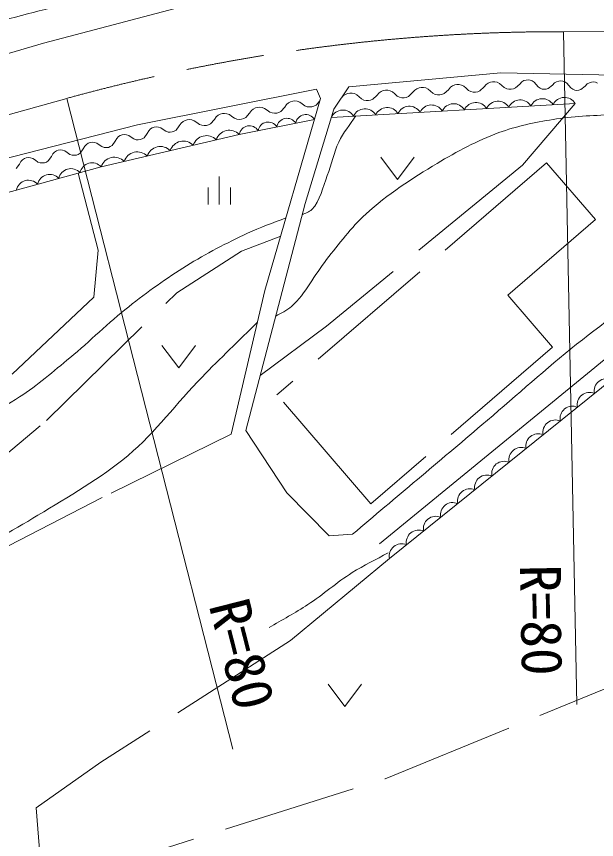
# Model space of a CAD drawing. Units: millimetres, scale not verified. Extents: x 40000 to 680000, y 20000 to 380000.
# Drawn here: x 173255 to 199259, y 265755 to 302634 of the extents above; entities that cross this region are included whole.
import ezdxf
from ezdxf.enums import TextEntityAlignment as Align

# ---------------------------------------------------------------- set-up
doc = ezdxf.new("R2010")
doc.units = ezdxf.units.MM
doc.header["$LTSCALE"] = 1000
doc.linetypes.add('CHAIN', pattern=[18.5, 12, -1.5, 3.5, -1.5])
doc.linetypes.add('DASHED', pattern=[7.5, 6, -1.5])
for name, color, linetype, lineweight in [('M-BGD', 7, 'Continuous', 13), ('M-BGD-EXST', 7, 'Continuous', 13), ('M-BMK', 2, 'CHAIN', 13), ('M-STR-HTXT', 7, 'Continuous', 13)]:
    doc.layers.add(name, color=color, linetype=linetype, lineweight=lineweight)
doc.styles.add('ＭＳ ゴシック', font='')
doc.styles.get('ＭＳ ゴシック').set_extended_font_data('MS Gothic')

msp = doc.modelspace()

# ---------------------------------------------------------------- linework, layer by layer
at = {"layer": 'M-BGD'}
for p, q in [((174469, 301442), (181789, 303376)), ((164655, 298570), (174469, 301442)), ((188161, 299482), (194970, 300109)), ((194970, 300109), (211231, 299778)), ((187487, 298483), (188161, 299482)), ((192708, 299460), (192804, 299525)), ((192804, 299525), (192901, 299564)), ((192901, 299564), (193001, 299582)), ((193001, 299582), (193102, 299580)), ((193102, 299580), (193204, 299557)), ((193204, 299557), (193309, 299508)), ((193309, 299508), (193417, 299414)), ((194029, 299303), (194217, 299478)), ((194217, 299478), (194309, 299587)), ((194309, 299587), (194404, 299652)), ((194404, 299652), (194502, 299691)), ((194502, 299691), (194601, 299709)), ((194601, 299709), (194702, 299707)), ((194702, 299707), (194804, 299684)), ((194804, 299684), (194909, 299635)), ((194909, 299635), (195017, 299541)), ((195017, 299541), (195125, 299448)), ((195630, 299430), (195817, 299605)), ((195817, 299605), (195912, 299704)), ((195912, 299704), (196005, 299758)), ((196005, 299758), (196098, 299786)), ((196098, 299786), (196190, 299793)), ((196190, 299793), (196281, 299780)), ((196281, 299780), (196372, 299746)), ((196372, 299746), (196461, 299686)), ((196461, 299686), (196550, 299581)), ((196550, 299581), (196638, 299477)), ((196638, 299477), (196728, 299416)), ((197094, 299404), (197282, 299558)), ((197282, 299558), (197377, 299656)), ((197377, 299656), (197471, 299711)), ((197471, 299711), (197563, 299739)), ((197563, 299739), (197655, 299746)), ((197655, 299746), (197746, 299733)), ((197746, 299733), (197837, 299699)), ((197837, 299699), (197926, 299639)), ((197926, 299639), (198015, 299534)), ((198015, 299534), (198103, 299429)), ((198559, 299357), (198747, 299510)), ((198747, 299510), (198842, 299609)), ((198842, 299609), (198936, 299664)), ((198936, 299664), (199028, 299692)), ((199028, 299692), (199120, 299698)), ((199120, 299698), (199211, 299686)), ((199211, 299686), (199302, 299652)), ((178675, 297771), (186710, 299374)), ((186710, 299374), (186884, 298956)), ((187907, 299079), (188003, 299144)), ((188003, 299144), (188100, 299183)), ((188100, 299183), (188200, 299200)), ((188200, 299200), (188300, 299199)), ((188300, 299199), (188403, 299176)), ((188403, 299176), (188507, 299126)), ((188507, 299126), (188615, 299033)), ((189228, 298922), (189416, 299096)), ((189416, 299096), (189508, 299206)), ((189508, 299206), (189603, 299271)), ((189603, 299271), (189701, 299310)), ((189701, 299310), (189800, 299328)), ((189800, 299328), (189901, 299326)), ((189901, 299326), (190003, 299303)), ((190003, 299303), (190108, 299253)), ((190108, 299253), (190216, 299160)), ((190216, 299160), (190324, 299067)), ((190829, 299049), (191016, 299224)), ((191016, 299224), (191108, 299333)), ((191108, 299333), (191203, 299398)), ((191203, 299398), (191301, 299437)), ((191301, 299437), (191400, 299455)), ((191400, 299455), (191501, 299453)), ((191501, 299453), (191604, 299430)), ((191604, 299430), (191708, 299381)), ((191708, 299381), (191816, 299287)), ((191816, 299287), (191924, 299194)), ((191924, 299194), (192029, 299144)), ((192029, 299144), (192131, 299121)), ((192131, 299121), (192232, 299120)), ((192232, 299120), (192331, 299137)), ((192331, 299137), (192429, 299176)), ((192429, 299176), (192616, 299351)), ((192616, 299351), (192708, 299460)), ((193417, 299414), (193525, 299321)), ((193525, 299321), (193629, 299271)), ((193629, 299271), (193732, 299248)), ((193732, 299248), (193833, 299247)), ((193833, 299247), (193932, 299264)), ((193932, 299264), (194029, 299303)), ((195125, 299448), (195230, 299398)), ((195230, 299398), (195332, 299376)), ((195332, 299376), (195433, 299374)), ((195433, 299374), (195532, 299391)), ((195532, 299391), (195630, 299430)), ((196728, 299416), (196818, 299382)), ((196818, 299382), (196910, 299370)), ((196910, 299370), (197001, 299376)), ((197001, 299376), (197094, 299404)), ((198103, 299429), (198193, 299369)), ((198193, 299369), (198283, 299335)), ((198283, 299335), (198375, 299322)), ((198375, 299322), (198466, 299329)), ((198466, 299329), (198559, 299357)), ((186884, 298956), (184396, 290355)), ((185360, 298692), (185448, 298766)), ((185448, 298766), (185541, 298813)), ((185541, 298813), (185638, 298841)), ((185638, 298841), (185738, 298848)), ((185738, 298848), (185842, 298835)), ((185842, 298835), (185951, 298796)), ((185951, 298796), (186067, 298713)), ((186685, 298661), (186854, 298852)), ((187374, 298113), (198304, 298735)), ((187815, 298969), (187907, 299079)), ((188615, 299033), (188724, 298939)), ((188724, 298939), (188828, 298890)), ((188828, 298890), (188931, 298867)), ((188931, 298867), (189031, 298865)), ((189031, 298865), (189131, 298883)), ((189131, 298883), (189228, 298922)), ((190324, 299067), (190429, 299017)), ((190429, 299017), (190531, 298994)), ((190531, 298994), (190632, 298992)), ((190632, 298992), (190731, 299010)), ((190731, 299010), (190829, 299049)), ((183704, 298295), (183785, 298413)), ((183785, 298413), (183873, 298487)), ((183873, 298487), (183966, 298535)), ((183966, 298535), (184063, 298562)), ((184063, 298562), (184163, 298570)), ((184163, 298570), (184267, 298557)), ((184267, 298557), (184375, 298517)), ((184375, 298517), (184491, 298435)), ((184491, 298435), (184608, 298352)), ((185017, 298334), (185110, 298382)), ((185110, 298382), (185279, 298574)), ((185279, 298574), (185360, 298692)), ((186067, 298713), (186183, 298630)), ((186183, 298630), (186291, 298591)), ((186191, 294259), (187487, 298483)), ((186291, 298591), (186395, 298578)), ((186395, 298578), (186495, 298586)), ((186495, 298586), (186592, 298613)), ((186592, 298613), (186685, 298661)), ((180816, 297978), (180912, 298005)), ((180912, 298005), (181013, 298013)), ((181013, 298013), (181116, 298000)), ((181116, 298000), (181225, 297960)), ((181959, 297825), (182129, 298017)), ((182129, 298017), (182209, 298134)), ((182209, 298134), (182298, 298209)), ((182298, 298209), (182391, 298256)), ((182391, 298256), (182488, 298283)), ((182488, 298283), (182588, 298291)), ((182588, 298291), (182692, 298278)), ((182692, 298278), (182800, 298239)), ((182800, 298239), (182916, 298156)), ((182916, 298156), (183032, 298073)), ((183032, 298073), (183141, 298034)), ((183141, 298034), (183245, 298021)), ((183245, 298021), (183345, 298029)), ((183245, 297349), (186614, 298021)), ((183345, 298029), (183442, 298056)), ((183442, 298056), (183535, 298104)), ((183535, 298104), (183704, 298295)), ((184608, 298352), (184716, 298313)), ((184716, 298313), (184820, 298300)), ((184820, 298300), (184920, 298307)), ((184920, 298307), (185017, 298334)), ((167137, 294843), (178675, 297771)), ((179262, 297592), (179344, 297644)), ((179344, 297644), (179432, 297675)), ((179432, 297675), (179523, 297687)), ((179523, 297687), (179620, 297678)), ((179620, 297678), (179723, 297644)), ((179723, 297644), (179837, 297566)), ((180411, 297541), (180553, 297738)), ((180553, 297738), (180634, 297856)), ((180634, 297856), (180723, 297930)), ((180723, 297930), (180816, 297978)), ((181225, 297960), (181341, 297878)), ((181341, 297878), (181457, 297795)), ((181457, 297795), (181566, 297756)), ((181566, 297756), (181670, 297743)), ((181670, 297743), (181770, 297750)), ((181770, 297750), (181866, 297777)), ((181866, 297777), (181959, 297825)), ((177052, 295896), (183245, 297349)), ((177752, 297170), (177828, 297248)), ((177828, 297248), (177911, 297299)), ((177911, 297299), (177998, 297330)), ((177998, 297330), (178090, 297342)), ((178090, 297342), (178187, 297334)), ((178187, 297334), (178290, 297299)), ((178290, 297299), (178403, 297222)), ((178978, 297196), (179120, 297394)), ((179120, 297394), (179186, 297515)), ((179186, 297515), (179262, 297592)), ((179837, 297566), (179950, 297489)), ((179950, 297489), (180053, 297454)), ((180053, 297454), (180150, 297446)), ((180150, 297446), (180242, 297458)), ((180242, 297458), (180329, 297489)), ((180329, 297489), (180411, 297541)), ((176319, 296826), (176395, 296904)), ((176395, 296904), (176477, 296955)), ((176477, 296955), (176565, 296986)), ((176565, 296986), (176656, 296998)), ((176656, 296998), (176753, 296990)), ((176753, 296990), (176856, 296955)), ((176856, 296955), (176970, 296878)), ((177544, 296852), (177686, 297050)), ((177686, 297050), (177752, 297170)), ((178403, 297222), (178516, 297145)), ((178516, 297145), (178620, 297110)), ((178620, 297110), (178716, 297102)), ((178716, 297102), (178808, 297114)), ((178808, 297114), (178896, 297145)), ((178896, 297145), (178978, 297196)), ((174885, 296482), (174961, 296559)), ((174961, 296559), (175044, 296611)), ((175044, 296611), (175131, 296642)), ((175131, 296642), (175223, 296654)), ((175223, 296654), (175320, 296645)), ((175320, 296645), (175423, 296611)), ((175423, 296611), (175536, 296534)), ((175536, 296534), (175649, 296456)), ((176111, 296508), (176253, 296706)), ((176253, 296706), (176319, 296826)), ((176970, 296878), (177083, 296800)), ((177083, 296800), (177186, 296766)), ((177186, 296766), (177283, 296757)), ((177283, 296757), (177375, 296769)), ((177375, 296769), (177462, 296801)), ((177462, 296801), (177544, 296852)), ((173452, 296138), (173528, 296215)), ((173528, 296215), (173610, 296267)), ((173610, 296267), (173698, 296298)), ((173698, 296298), (173789, 296310)), ((173789, 296310), (173886, 296301)), ((173886, 296301), (173989, 296267)), ((173989, 296267), (174103, 296189)), ((174103, 296189), (174216, 296112)), ((174595, 296112), (174677, 296164)), ((174677, 296164), (174819, 296362)), ((174819, 296362), (174885, 296482)), ((175649, 296456), (175752, 296422)), ((175752, 296422), (175849, 296413)), ((175849, 296413), (175941, 296425)), ((175941, 296425), (176028, 296456)), ((176028, 296456), (176111, 296508)), ((164712, 292527), (177052, 295896)), ((173244, 295819), (173386, 296017)), ((173386, 296017), (173452, 296138)), ((174216, 296112), (174319, 296078)), ((174319, 296078), (174416, 296069)), ((174416, 296069), (174508, 296081)), ((174508, 296081), (174595, 296112)), ((183542, 284081), (186191, 294259)), ((184396, 290355), (182880, 283924)), ((189976, 278340), (204524, 290056)), ((189531, 278997), (201911, 289146))]:
    msp.add_line(p, q, dxfattribs=at)
at = {"layer": 'M-BGD', "linetype": 'DASHED'}
for p, q in [((198304, 298735), (195938, 295964)), ((197021, 296082), (184934, 285683)), ((195938, 295964), (187154, 288761)), ((197021, 296082), (199216, 293531)), ((176016, 295613), (176913, 292168)), ((199216, 293531), (195283, 290147)), ((183349, 292122), (185102, 292794)), ((176913, 292168), (176730, 290051)), ((180438, 290257), (183349, 292122)), ((174600, 284523), (180438, 290257)), ((176730, 290051), (173070, 286600)), ((195283, 290147), (197292, 287811)), ((187154, 288761), (184186, 286554)), ((197292, 287811), (189138, 280796)), ((189138, 280796), (184934, 285683)), ((169702, 280445), (174600, 284523)), ((183542, 284081), (185380, 281283)), ((182880, 283924), (177092, 281073)), ((177092, 281073), (171027, 277953)), ((185380, 281283), (187270, 279362)), ((187270, 279362), (188325, 279441)), ((189976, 278340), (185544, 274668)), ((185544, 274668), (177035, 269217)), ((189779, 268472), (199858, 272590)), ((177035, 269217), (174133, 267178)), ((175466, 263962), (189779, 268472)), ((174133, 267178), (174329, 264747))]:
    msp.add_line(p, q, dxfattribs=at)
at = {"layer": 'M-BGD'}
for centre, radius, start, end in [((192854, 298162), 563, 31.091, 155.4258), ((193847, 298218), 563, 31.091, 155.4258), ((194841, 298275), 563, 31.091, 155.4258), ((195835, 298331), 563, 31.091, 155.4258), ((196828, 298388), 563, 31.091, 155.4258), ((197822, 298444), 563, 31.091, 155.4258), ((187885, 297879), 563, 31.091, 155.4258), ((188879, 297935), 563, 31.091, 155.4258), ((189873, 297992), 563, 31.091, 155.4258), ((190866, 298049), 563, 31.091, 155.4258), ((191860, 298105), 563, 31.091, 155.4258), ((185381, 297614), 457, 31.3986, 171.1649), ((186223, 297782), 457, 31.3986, 171.1649), ((183697, 297278), 457, 31.3986, 171.1649), ((184539, 297446), 457, 31.3986, 171.1649), ((181769, 296675), 618, 44.1839, 162.2133), ((182802, 296918), 618, 44.1839, 162.2133), ((180737, 296433), 618, 44.1839, 162.2133), ((178673, 295949), 618, 44.1839, 162.2133), ((179705, 296191), 618, 44.1839, 162.2133), ((177641, 295707), 618, 44.1839, 162.2133), ((175695, 295263), 553, 42.525, 168.0218), ((176644, 295522), 553, 42.525, 168.0218), ((174746, 295004), 553, 42.525, 168.0218), ((173797, 294744), 553, 42.525, 168.0218), ((199706, 285851), 553, 66.0559, 191.6352), ((198940, 285235), 553, 66.0559, 191.6352), ((198174, 284618), 553, 66.0559, 191.6352), ((197409, 284001), 553, 66.0559, 191.6352), ((196643, 283385), 553, 66.0559, 191.6352), ((195877, 282768), 553, 66.0559, 191.6352), ((195111, 282151), 553, 66.0559, 191.6352), ((194346, 281535), 553, 66.0559, 191.6352), ((193580, 280918), 553, 66.0559, 191.6352), ((192814, 280301), 553, 66.0559, 191.6352), ((192049, 279685), 553, 66.0559, 191.6352), ((191283, 279068), 553, 66.0559, 191.6352), ((190517, 278451), 553, 66.0559, 191.6352)]:
    msp.add_arc(centre, radius, start, end, dxfattribs=at)
for points, knots in [([(123403, 276902), (124054, 277427), (124667, 278005), (125357, 278478), (126334, 279148), (127450, 279597), (128436, 280256), (129150, 280733), (129846, 281245), (130481, 281824), (131159, 282443), (131802, 283110), (132351, 283846), (133114, 284868), (133672, 286027), (134303, 287134), (135195, 288699), (135980, 290323), (136895, 291875), (137600, 293072), (138245, 294321), (139125, 295396), (139944, 296393), (140912, 297269), (141926, 298068), (143457, 299275), (145141, 300285), (146841, 301240), (148157, 301980), (149515, 302658), (150919, 303215), (153330, 304173), (155876, 304749), (158344, 305551), (161378, 306537), (164366, 307666), (167418, 308595), (169746, 309304), (172098, 309935), (174459, 310524), (177009, 311160), (179574, 311740), (182151, 312255), (184118, 312648), (186093, 312998), (188077, 313289), (190285, 313613), (192501, 313880), (194723, 314079), (198240, 314394), (201771, 314535), (205297, 314718), (209114, 314917), (212934, 315065), (216753, 315218), (218233, 315277), (219716, 315267), (221192, 315381), (222654, 315493), (224130, 315573), (225561, 315892), (226804, 316169), (228019, 316591), (229186, 317100), (230752, 317784), (232201, 318711), (233683, 319563), (235314, 320502), (236902, 321514), (238516, 322480), (239734, 323209), (240967, 323911), (242176, 324653), (243892, 325705), (245622, 326739), (247277, 327883), (248175, 328503), (248969, 329270), (249893, 329851), (250641, 330321), (251390, 330850), (252246, 331071), (252657, 331177), (253094, 331094), (253518, 331106)], [0, 0, 0, 0, 1, 1, 1, 2, 2, 2, 3, 3, 3, 4, 4, 4, 5, 5, 5, 6, 6, 6, 7, 7, 7, 8, 8, 8, 9, 9, 9, 10, 10, 10, 11, 11, 11, 12, 12, 12, 13, 13, 13, 14, 14, 14, 15, 15, 15, 16, 16, 16, 17, 17, 17, 18, 18, 18, 19, 19, 19, 20, 20, 20, 21, 21, 21, 22, 22, 22, 23, 23, 23, 24, 24, 24, 25, 25, 25, 26, 26, 26, 27, 27, 27, 28, 28, 28, 28]), ([(148174, 292492), (148419, 292930), (148585, 293423), (148910, 293805), (150081, 295180), (151748, 296038), (153151, 297175), (154545, 298304), (155799, 299620), (157299, 300602), (158941, 301677), (160756, 302469), (162551, 303263), (165386, 304517), (168328, 305518), (171242, 306574), (172586, 307061), (173923, 307576), (175297, 307969), (177823, 308691), (180402, 309218), (182978, 309735), (186769, 310496), (190584, 311145), (194411, 311699), (196737, 312035), (199070, 312333), (201412, 312524), (204350, 312763), (207300, 312908), (210248, 312924), (212283, 312936), (214318, 312853), (216348, 312715), (218935, 312540), (221502, 312135), (224087, 311931), (225421, 311826), (226757, 311719), (228095, 311704), (229229, 311692), (230365, 311732), (231496, 311824), (232790, 311930), (234093, 312040), (235361, 312320), (236210, 312508), (237033, 312806), (237848, 313110), (238846, 313484), (239833, 313897), (240783, 314381), (241915, 314957), (242980, 315656), (244064, 316317), (245514, 317202), (246936, 318132), (248375, 319036), (249253, 319588), (250150, 320109), (251012, 320686), (252286, 321538), (253441, 322568), (254754, 323358), (255369, 323729), (256012, 324064), (256682, 324323), (257339, 324576), (258038, 324702), (258716, 324892)], [0, 0, 0, 0, 1, 1, 1, 2, 2, 2, 3, 3, 3, 4, 4, 4, 5, 5, 5, 6, 6, 6, 7, 7, 7, 8, 8, 8, 9, 9, 9, 10, 10, 10, 11, 11, 11, 12, 12, 12, 13, 13, 13, 14, 14, 14, 15, 15, 15, 16, 16, 16, 17, 17, 17, 18, 18, 18, 19, 19, 19, 20, 20, 20, 21, 21, 21, 22, 22, 22, 23, 23, 23, 23]), ([(226950, 309476), (226213, 309541), (225478, 309619), (224741, 309670), (222797, 309805), (220851, 309904), (218904, 309964), (216883, 310026), (214859, 310120), (212839, 310034), (210728, 309944), (208633, 309623), (206529, 309424), (204653, 309246), (202766, 309162), (200900, 308901), (198681, 308591), (196492, 308099), (194294, 307663), (191651, 307139), (189006, 306618), (186382, 306008), (183117, 305249), (179861, 304440), (176639, 303515), (173861, 302718), (170951, 302199), (168378, 300884), (167760, 300568), (167145, 300182), (166705, 299646), (166575, 299489), (166531, 299278), (166444, 299094)], [0, 0, 0, 0, 1, 1, 1, 2, 2, 2, 3, 3, 3, 4, 4, 4, 5, 5, 5, 6, 6, 6, 7, 7, 7, 8, 8, 8, 9, 9, 9, 10, 10, 10, 11, 11, 11, 11]), ([(184876, 289205), (185113, 289350), (185381, 289452), (185586, 289639), (186234, 290229), (186611, 291061), (187160, 291744), (187722, 292443), (188254, 293178), (188918, 293781), (189885, 294661), (190996, 295379), (192117, 296051), (193001, 296580), (193915, 297076), (194883, 297430), (195664, 297715), (196486, 297886), (197307, 298019), (198179, 298159), (199066, 298191), (199949, 298235), (201728, 298326), (203512, 298287), (205293, 298340), (206776, 298384), (208257, 298458), (209739, 298516)], [0, 0, 0, 0, 1, 1, 1, 2, 2, 2, 3, 3, 3, 4, 4, 4, 5, 5, 5, 6, 6, 6, 7, 7, 7, 8, 8, 8, 9, 9, 9, 9]), ([(186058, 293747), (186203, 293824), (186381, 293859), (186494, 293979), (186877, 294386), (186984, 294985), (187191, 295505), (187386, 295997), (187471, 296532), (187702, 297008), (187905, 297425), (188209, 297786), (188462, 298175)], [0, 0, 0, 0, 1, 1, 1, 2, 2, 2, 3, 3, 3, 4, 4, 4, 4]), ([(202510, 292703), (203016, 292930), (203543, 293113), (204027, 293383), (204316, 293544), (204533, 293841), (204848, 293942), (204974, 293983), (205146, 294040), (205245, 293952), (205305, 293900), (205292, 293792), (205271, 293715), (205208, 293483), (205002, 293312), (204837, 293137), (204067, 292316), (203143, 291654), (202268, 290944), (200909, 289841), (199468, 288841), (198109, 287738), (196752, 286636), (195455, 285464), (194123, 284333), (192196, 282697), (190258, 281072), (188325, 279441)], [0, 0, 0, 0, 1, 1, 1, 2, 2, 2, 3, 3, 3, 4, 4, 4, 5, 5, 5, 6, 6, 6, 7, 7, 7, 8, 8, 8, 9, 9, 9, 9]), ([(163464, 278580), (164196, 279226), (164892, 279917), (165660, 280520), (166232, 280969), (166862, 281337), (167450, 281763), (168390, 282445), (169251, 283237), (170227, 283866), (171238, 284518), (172392, 284928), (173399, 285586), (174196, 286107), (174917, 286736), (175653, 287341), (176552, 288080), (177375, 288911), (178290, 289630), (179123, 290283), (179981, 290910), (180882, 291465), (181759, 292007), (182677, 292483), (183612, 292918), (184174, 293179), (184762, 293379), (185338, 293609)], [0, 0, 0, 0, 1, 1, 1, 2, 2, 2, 3, 3, 3, 4, 4, 4, 5, 5, 5, 6, 6, 6, 7, 7, 7, 8, 8, 8, 9, 9, 9, 9]), ([(170547, 278204), (171771, 278897), (173020, 279548), (174219, 280284), (175597, 281130), (177025, 281925), (178262, 282968), (179492, 284004), (180450, 285327), (181574, 286477), (182389, 287311), (183232, 288116), (184062, 288936)], [0, 0, 0, 0, 1, 1, 1, 2, 2, 2, 3, 3, 3, 4, 4, 4, 4]), ([(184582, 275252), (185160, 275596), (185754, 275914), (186317, 276283), (187001, 276731), (187616, 277279), (188308, 277716), (188823, 278042), (189376, 278304), (189911, 278599)], [0, 0, 0, 0, 1, 1, 1, 2, 2, 2, 3, 3, 3, 3])]:
    msp.add_open_spline(points, degree=3, knots=knots, dxfattribs=at)
at = {"layer": 'M-BGD-EXST'}
for p, q in [((189583, 296326), (190333, 295326)), ((190333, 295326), (191083, 296326)), ((182345, 295464), (182345, 294214)), ((181845, 294964), (181845, 294214)), ((182845, 294964), (182845, 294214)), ((179779, 287894), (180529, 286894)), ((180529, 286894), (181279, 287894)), ((187230, 272718), (187980, 271718)), ((187980, 271718), (188730, 272718))]:
    msp.add_line(p, q, dxfattribs=at)
at = {"layer": 'M-BMK'}
for p, q in [((197776, 301952), (213170, 301977)), ((165138, 296104), (175508, 298963))]:
    msp.add_line(p, q, dxfattribs=at)
msp.add_arc((197603, 218806), 83146, 89.88074, 105.41083, dxfattribs=at)
at = {"layer": 'M-STR-HTXT'}
for p, q in [((197776, 301952), (198368, 271801)), ((182949, 269800), (175508, 298963))]:
    msp.add_line(p, q, dxfattribs=at)

# ---------------------------------------------------------------- texts
at = {"layer": 'M-STR-HTXT', "style": 'ＭＳ ゴシック'}
for rotation, p in [(271.124, (195273, 278054)), (284.314, (181336, 276121))]:
    msp.add_text('R=80', height=1833, rotation=rotation, dxfattribs=at).set_placement(p, align=Align.BOTTOM_LEFT)

doc.saveas('drawing.dxf')
